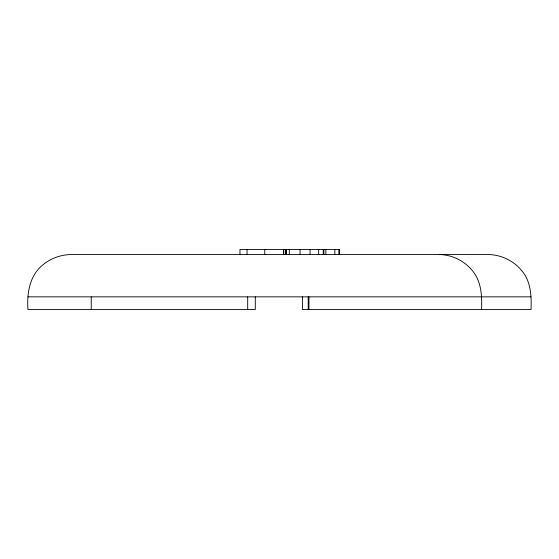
<?xml version="1.0" encoding="UTF-8"?>
<svg xmlns="http://www.w3.org/2000/svg" width="559" height="559" viewBox="0 0 559 559"><rect width="100%" height="100%" fill="white"/><g stroke="black" fill="none" stroke-linecap="round" stroke-linejoin="round"><path stroke-width="0.84" d="M255.295 296.85L255.295 309.539L27.95 309.539C26.916 294.397 29.089 278.04 40.451 266.929C48.661 259.243 59.387 254.862 70.63 254.534L488.37 254.534C503.352 254.785 517.564 262.863 525.334 275.692C531.169 286.012 531.42 298.003 531.05 309.539L302.447 309.539L302.447 296.85M27.95 296.85L531.05 296.85M439.269 254.534C454.167 254.785 468.246 262.919 475.912 275.692C481.704 286.026 481.942 298.01 481.579 309.539M339.25 249.461L339.306 254.534L339.348 249.461L239.965 249.461L239.965 254.534M339.096 249.461L339.11 254.534M334.848 249.461L334.848 254.534M325.855 249.461L325.855 254.534M323.934 249.461L323.857 254.534M323.249 249.461L323.249 254.534M318.672 249.461L318.672 254.534M310.049 249.461L310.049 254.534M308.952 296.85L308.952 309.539M308.198 296.85L308.198 309.539M300.036 249.461L300.036 254.534M289.31 249.461L289.31 254.534M286.474 249.461L286.474 254.534M286.355 249.461L286.355 254.534M286.243 249.461L286.243 254.534M285.467 249.461L285.467 254.534M283.734 249.461L283.734 254.534M283.616 249.461L283.616 254.534M283.476 249.461L283.476 254.534M283.399 249.461L283.399 254.534M264.749 249.461L264.749 254.534M247.693 296.85L247.693 309.539M247.036 249.461L247.036 254.534M91.236 296.85L91.236 309.539"/></g></svg>
